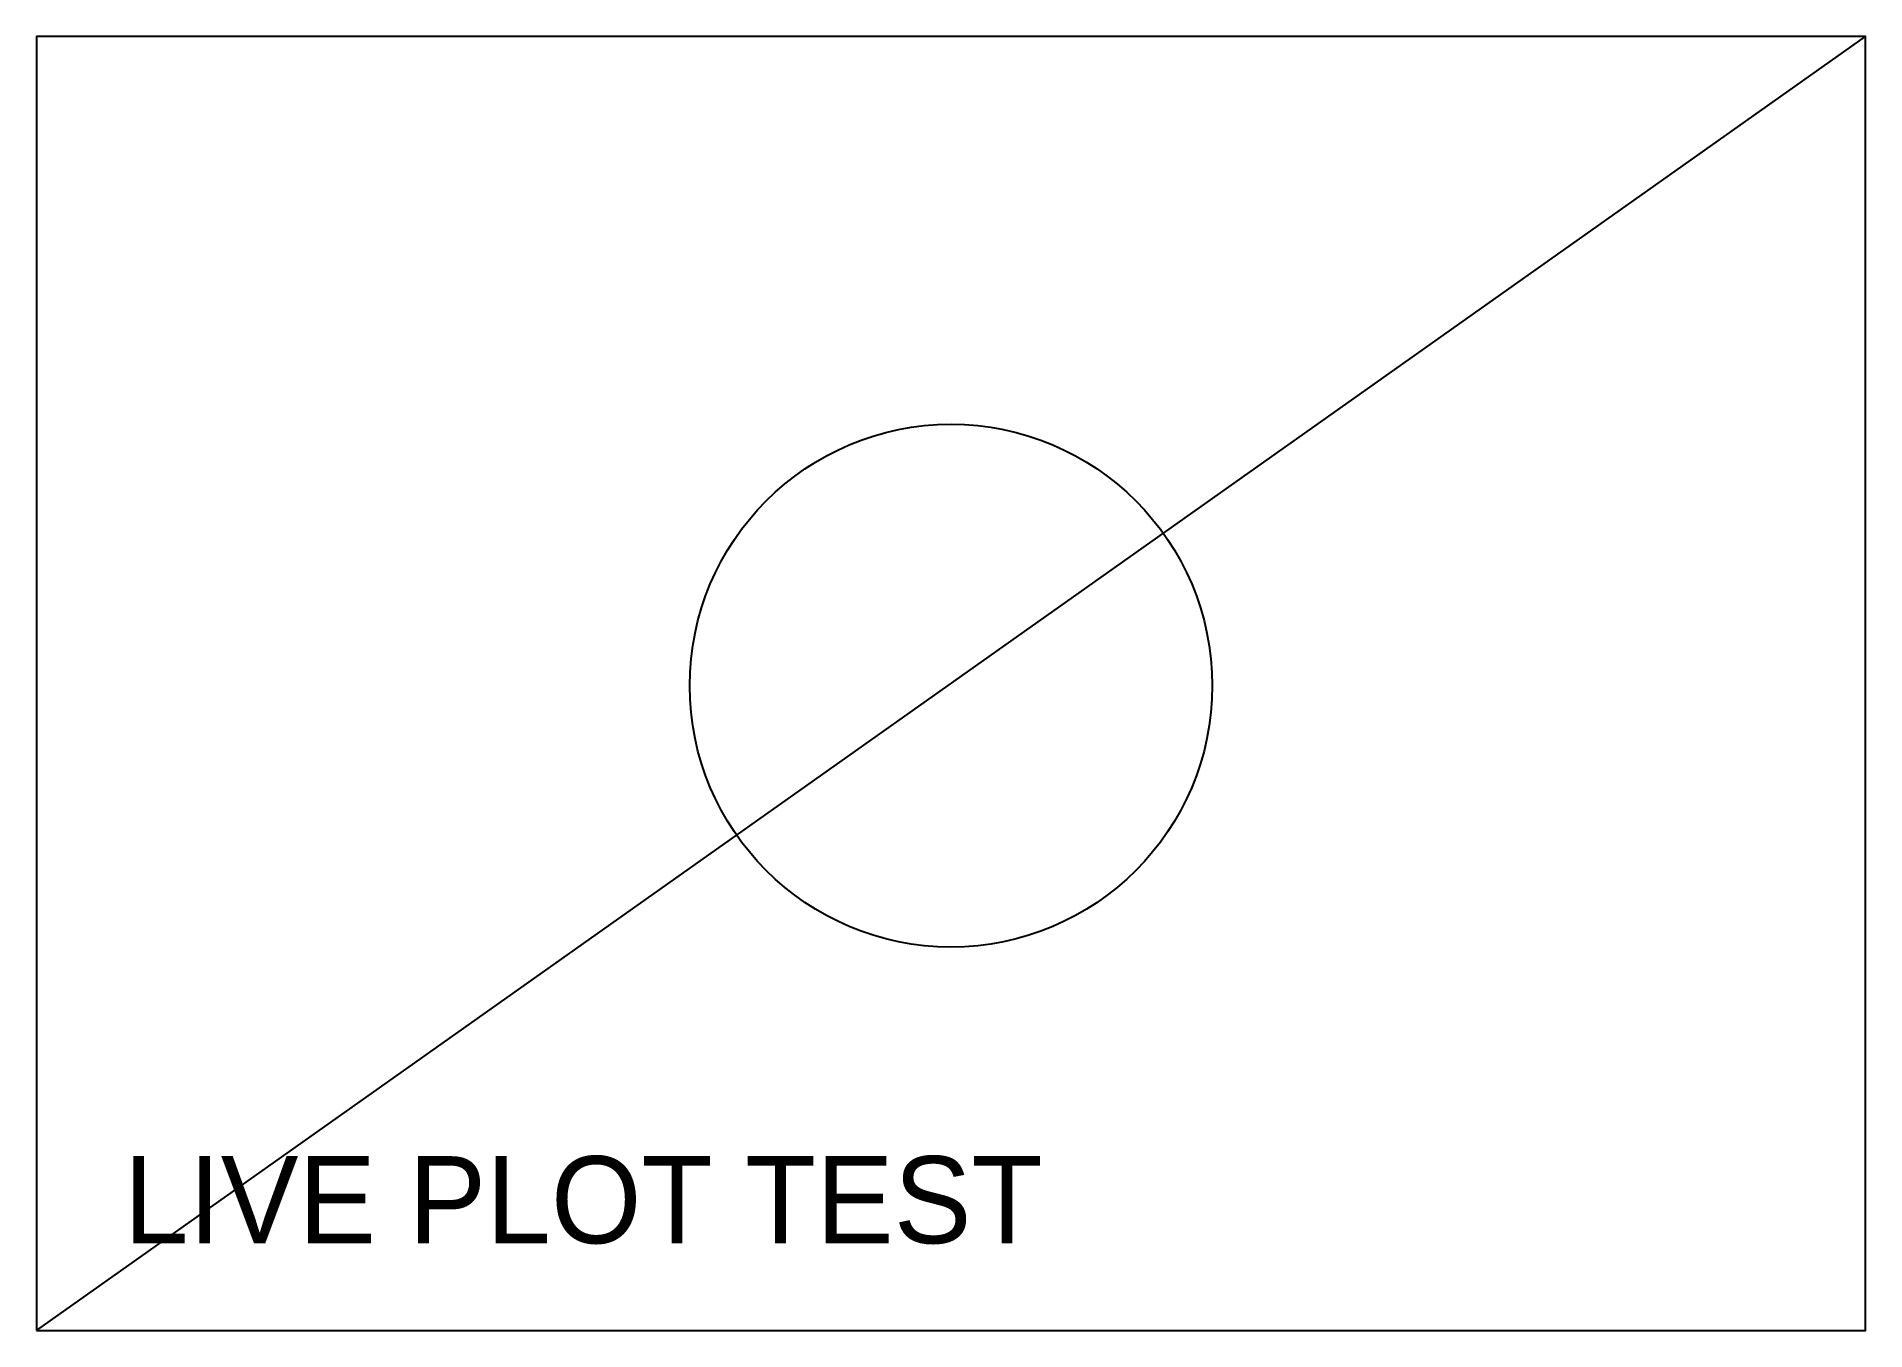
# Model space of a CAD drawing. Header units: millimetres. Extents: x 0 to 420, y 0 to 297.
import ezdxf

# ---------------------------------------------------------------- set-up
doc = ezdxf.new("R2010")
doc.units = ezdxf.units.MM
doc.layers.add('MCP_RED', color=1, linetype='Continuous')

msp = doc.modelspace()

# ---------------------------------------------------------------- linework, layer by layer
msp.add_polyline3d([(0, 0, 0), (420, 0, 0), (420, 297, 0), (0, 297, 0)], close=True)
at = {"layer": 'MCP_RED'}
msp.add_line((0, 0), (420, 297), dxfattribs=at)
msp.add_circle((210, 148), 60, dxfattribs=at)

# ---------------------------------------------------------------- texts
msp.add_text('LIVE PLOT TEST', height=20).set_placement((20, 20))

doc.saveas('drawing.dxf')
